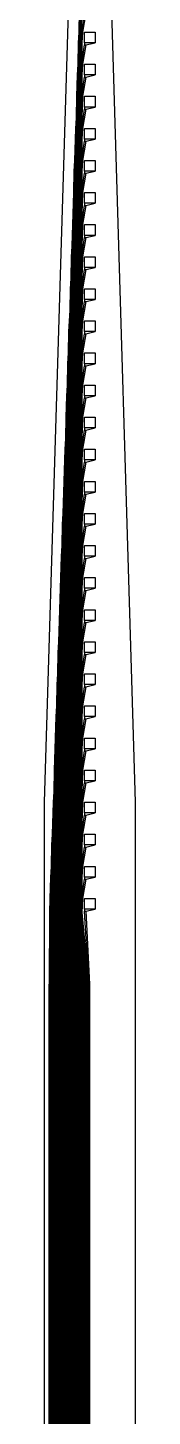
# Model space of a CAD drawing. Header units: inches. Extents: x 106592 to 209533, y 57057 to 74911.
# Drawn here: x 106907 to 106992, y 66214 to 67512 of the extents above; entities that cross this region are included whole.
import ezdxf

# ---------------------------------------------------------------- set-up
doc = ezdxf.new("R2010")
doc.units = ezdxf.units.IN
doc.header["$MEASUREMENT"] = 0
for name, color, linetype in [('metal', 221, 'Continuous'), ('nitride window', 40, 'Continuous'), ('profile', 140, 'Continuous')]:
    doc.layers.add(name, color=color, linetype=linetype)

msp = doc.modelspace()

# ---------------------------------------------------------------- linework, layer by layer
at = {"layer": 'metal'}
for points in [[(106939.1, 67528.1), (106938.6, 67508.1), (106938.1, 67498.1), (106937.6, 67478.1), (106937.1, 67468.1), (106936.6, 67448.1), (106936.1, 67428.1), (106935.6, 67418.1), (106935.1, 67408.1), (106934.6, 67388.1), (106934.1, 67378.1), (106933.6, 67358.1), (106933.1, 67338.1), (106932.6, 67328.1), (106932.1, 67308.1), (106931.6, 67298.1), (106931.1, 67278.1), (106930.6, 67268.1), (106930.1, 67248.1), (106929.6, 67238.1), (106929.1, 67228.1), (106928.6, 67208.1), (106928.1, 67198.1), (106927.6, 67178.1), (106927.1, 67168.1), (106926.6, 67148.1), (106926.1, 67128.1), (106925.6, 67118.1), (106925.1, 67108.1), (106924.6, 67088.1), (106924.1, 67068.1), (106923.6, 67058.1), (106923.1, 67048.1), (106922.6, 67028.1), (106922.1, 67018.1), (106921.6, 66998.1), (106921.1, 66988.1), (106920.6, 66968.1), (106920.1, 66958.1), (106919.6, 66938.1), (106919.1, 66928.1), (106918.6, 66908.1), (106918.1, 66898.1), (106917.6, 66878.1), (106917.1, 66868.1), (106916.6, 66848.1), (106916.1, 66838.1), (106915.6, 66818.1), (106915.1, 66798.1), (106914.6, 66788.1), (106914.1, 66768.1), (106913.6, 66758.1), (106913.1, 66748.1), (106912.6, 66728.1), (106912.1, 66718.1), (106911.6, 66698.1), (106911.1, 66685.1), (106911, 66618.1), (106911.6, 66618.1), (106911.6, 66685.1), (106912.1, 66698.1), (106912.6, 66718.1), (106913.1, 66728.1), (106913.6, 66748.1), (106914.1, 66758.1), (106914.6, 66768.1), (106915.1, 66788.1), (106915.6, 66798.1), (106916.1, 66818.1), (106916.6, 66838.1), (106917.1, 66848.1), (106917.6, 66868.1), (106918.1, 66878.1), (106918.6, 66898.1), (106919.1, 66908.1), (106919.6, 66928.1), (106920.1, 66938.1), (106920.6, 66958.1), (106921.1, 66968.1), (106921.6, 66988.1), (106922.1, 66998.1), (106922.6, 67018.1), (106923.1, 67028.1), (106923.6, 67048.1), (106924.1, 67058.1), (106924.6, 67068.1), (106925.1, 67088.1), (106925.6, 67108.1), (106926.1, 67118.1), (106926.6, 67128.1), (106927.1, 67148.1), (106927.6, 67168.1), (106928.1, 67178.1), (106928.6, 67198.1), (106929.1, 67208.1), (106929.6, 67228.1), (106930.1, 67238.1), (106930.6, 67248.1), (106931.1, 67268.1), (106931.6, 67278.1), (106932.1, 67298.1), (106932.6, 67308.1), (106933.1, 67328.1), (106933.6, 67338.1), (106934.1, 67358.1), (106934.6, 67378.1), (106935.1, 67388.1), (106935.6, 67408.1), (106936.1, 67418.1), (106936.6, 67428.1), (106937.1, 67448.1), (106937.6, 67468.1), (106938.1, 67478.1), (106938.6, 67498), (106939.1, 67508.1), (106939.6, 67528.1)], [(106940.1, 67528.1), (106939.6, 67508.1), (106939.1, 67498.1), (106938.6, 67478.1), (106938.1, 67468.1), (106937.6, 67448.1), (106937.1, 67428.1), (106936.6, 67418.1), (106936.1, 67408.1), (106935.6, 67388.1), (106935.1, 67378.1), (106934.6, 67358.1), (106934.1, 67338.1), (106933.6, 67328.1), (106933.1, 67308.1), (106932.6, 67298.1), (106932.1, 67278.1), (106931.6, 67268.1), (106931.1, 67248.1), (106930.6, 67238.1), (106930.1, 67228.1), (106929.6, 67208.1), (106929.1, 67198.1), (106928.6, 67178.1), (106928.1, 67168.1), (106927.6, 67148.1), (106927.1, 67128.1), (106926.6, 67118.1), (106926.1, 67108.1), (106925.6, 67088.1), (106925.1, 67068.1), (106924.6, 67058.1), (106924.1, 67048.1), (106923.6, 67028.1), (106923.1, 67018.1), (106922.6, 66998.1), (106922.1, 66988.1), (106921.6, 66968.1), (106921.1, 66958.1), (106920.6, 66938.1), (106920.1, 66928.1), (106919.6, 66908.1), (106919.1, 66898.1), (106918.6, 66878.1), (106918.1, 66868.1), (106917.6, 66848.1), (106917.1, 66838.1), (106916.6, 66818.1), (106916.1, 66798.1), (106915.6, 66788.1), (106915.1, 66768.1), (106914.6, 66758.1), (106914.1, 66748.1), (106913.6, 66728.1), (106913.1, 66718.1), (106912.6, 66698.1), (106912.1, 66685.1), (106912.2, 66618.1), (106912.8, 66618.1), (106912.6, 66685.1), (106913.1, 66698.1), (106913.6, 66718.1), (106914.1, 66728.1), (106914.6, 66748.1), (106915.1, 66758.1), (106915.6, 66768.1), (106916.1, 66788.1), (106916.6, 66798.1), (106917.1, 66818.1), (106917.6, 66838.1), (106918.1, 66848.1), (106918.6, 66868.1), (106919.1, 66878.1), (106919.6, 66898.1), (106920.1, 66908.1), (106920.6, 66928.1), (106921.1, 66938.1), (106921.6, 66958.1), (106922.1, 66968.1), (106922.6, 66988.1), (106923.1, 66998.1), (106923.6, 67018.1), (106924.1, 67028.1), (106924.6, 67048.1), (106925.1, 67058.1), (106925.6, 67068.1), (106926.1, 67088.1), (106926.6, 67108.1), (106927.1, 67118.1), (106927.6, 67128.1), (106928.1, 67148.1), (106928.6, 67168.1), (106929.1, 67178.1), (106929.6, 67198.1), (106930.1, 67208.1), (106930.6, 67228.1), (106931.1, 67238.1), (106931.6, 67248.1), (106932.1, 67268.1), (106932.6, 67278.1), (106933.1, 67298.1), (106933.6, 67308.1), (106934.1, 67328.1), (106934.6, 67338.1), (106935.1, 67358.1), (106935.6, 67378.1), (106936.1, 67388.1), (106936.6, 67408.1), (106937.1, 67418.1), (106937.6, 67428.1), (106938.1, 67448.1), (106938.6, 67468.1), (106939.1, 67478.1), (106939.6, 67498), (106940.1, 67508.1), (106940.6, 67528.1)], [(106941.1, 67528.1), (106940.6, 67508.1), (106940.1, 67498.1), (106939.6, 67478.1), (106939.1, 67468.1), (106938.6, 67448.1), (106938.1, 67428.1), (106937.6, 67418.1), (106937.1, 67408.1), (106936.6, 67388.1), (106936.1, 67378.1), (106935.6, 67358.1), (106935.1, 67338.1), (106934.6, 67328.1), (106934.1, 67308.1), (106933.6, 67298.1), (106933.1, 67278.1), (106932.6, 67268.1), (106932.1, 67248.1), (106931.6, 67238.1), (106931.1, 67228.1), (106930.6, 67208.1), (106930.1, 67198.1), (106929.6, 67178.1), (106929.1, 67168.1), (106928.6, 67148.1), (106928.1, 67128.1), (106927.6, 67118.1), (106927.1, 67108.1), (106926.6, 67088.1), (106926.1, 67068.1), (106925.6, 67058.1), (106925.1, 67048.1), (106924.6, 67028.1), (106924.1, 67018.1), (106923.6, 66998.1), (106923.1, 66988.1), (106922.6, 66968.1), (106922.1, 66958.1), (106921.6, 66938.1), (106921.1, 66928.1), (106920.6, 66908.1), (106920.1, 66898.1), (106919.6, 66878.1), (106919.1, 66868.1), (106918.6, 66848.1), (106918.1, 66838.1), (106917.6, 66818.1), (106917.1, 66798.1), (106916.6, 66788.1), (106916.1, 66768.1), (106915.6, 66758.1), (106915.1, 66748.1), (106914.6, 66728.1), (106914.1, 66718.1), (106913.6, 66698.1), (106913.1, 66685.1), (106913.4, 66618.1), (106914, 66618.1), (106913.6, 66685.1), (106914.1, 66698.1), (106914.6, 66718.1), (106915.1, 66728.1), (106915.6, 66748.1), (106916.1, 66758.1), (106916.6, 66768.1), (106917.1, 66788.1), (106917.6, 66798.1), (106918.1, 66818.1), (106918.6, 66838.1), (106919.1, 66848.1), (106919.6, 66868.1), (106920.1, 66878.1), (106920.6, 66898.1), (106921.1, 66908.1), (106921.6, 66928.1), (106922.1, 66938.1), (106922.6, 66958.1), (106923.1, 66968.1), (106923.6, 66988.1), (106924.1, 66998.1), (106924.6, 67018.1), (106925.1, 67028.1), (106925.6, 67048.1), (106926.1, 67058.1), (106926.6, 67068.1), (106927.1, 67088.1), (106927.6, 67108.1), (106928.1, 67118.1), (106928.6, 67128.1), (106929.1, 67148.1), (106929.6, 67168.1), (106930.1, 67178.1), (106930.6, 67198.1), (106931.1, 67208.1), (106931.6, 67228.1), (106932.1, 67238.1), (106932.6, 67248.1), (106933.1, 67268.1), (106933.6, 67278.1), (106934.1, 67298.1), (106934.6, 67308.1), (106935.1, 67328.1), (106935.6, 67338.1), (106936.1, 67358.1), (106936.6, 67378.1), (106937.1, 67388.1), (106937.6, 67408.1), (106938.1, 67418.1), (106938.6, 67428.1), (106939.1, 67448.1), (106939.6, 67468.1), (106940.1, 67478.1), (106940.6, 67498), (106940.6, 67498), (106941.1, 67508.1), (106941.6, 67528.1)], [(106945.1, 67526.1), (106942.1, 67508.1), (106941.6, 67498.1), (106941.6, 67498), (106941.1, 67478.1), (106940.6, 67468.1), (106940.1, 67448.1), (106939.6, 67428.1), (106939.1, 67418.1), (106938.6, 67408.1), (106938.1, 67388.1), (106937.6, 67378.1), (106937.1, 67358.1), (106936.6, 67338.1), (106936.1, 67328.1), (106935.6, 67308.1), (106935.1, 67298.1), (106934.6, 67278.1), (106934.1, 67268.1), (106933.6, 67248.1), (106933.1, 67238.1), (106932.6, 67228.1), (106932.1, 67208.1), (106931.6, 67198.1), (106931.1, 67178.1), (106930.6, 67168.1), (106930.1, 67148.1), (106929.6, 67128.1), (106929.1, 67118.1), (106928.6, 67108.1), (106928.1, 67088.1), (106927.6, 67068.1), (106927.1, 67058.1), (106926.6, 67048.1), (106926.1, 67028.1), (106925.6, 67018.1), (106925.1, 66998.1), (106924.6, 66988.1), (106924.1, 66968.1), (106923.6, 66958.1), (106923.1, 66938.1), (106922.6, 66928.1), (106922.1, 66908.1), (106921.6, 66898.1), (106921.1, 66878.1), (106920.6, 66868.1), (106920.1, 66848.1), (106919.6, 66838.1), (106919.1, 66818.1), (106918.6, 66798.1), (106918.1, 66788.1), (106917.6, 66768.1), (106917.1, 66758.1), (106916.6, 66748.1), (106916.1, 66728.1), (106915.6, 66718.1), (106915.1, 66698.1), (106914.6, 66685.1), (106915.2, 66618.1), (106914.6, 66618.1), (106914.1, 66685.1), (106914.6, 66698.1), (106915.1, 66718.1), (106915.6, 66728.1), (106916.1, 66748.1), (106916.6, 66758.1), (106917.1, 66768.1), (106917.6, 66788.1), (106918.1, 66798.1), (106918.6, 66818.1), (106919.1, 66838.1), (106919.6, 66848.1), (106920.1, 66868.1), (106920.6, 66878.1), (106921.1, 66898.1), (106921.6, 66908.1), (106922.1, 66928.1), (106922.6, 66938.1), (106923.1, 66958.1), (106923.6, 66968.1), (106924.1, 66988.1), (106924.6, 66998.1), (106925.1, 67018.1), (106925.6, 67028.1), (106926.1, 67048.1), (106926.6, 67058.1), (106927.1, 67068.1), (106927.6, 67088.1), (106928.1, 67108.1), (106928.6, 67118.1), (106929.1, 67128.1), (106929.6, 67148.1), (106930.1, 67168.1), (106930.6, 67178.1), (106931.1, 67198.1), (106931.6, 67208.1), (106932.1, 67228.1), (106932.6, 67238.1), (106933.1, 67248.1), (106933.6, 67268.1), (106934.1, 67278.1), (106934.6, 67298.1), (106935.1, 67308.1), (106935.6, 67328.1), (106936.1, 67338.1), (106936.6, 67358.1), (106937.1, 67378.1), (106937.6, 67388.1), (106938.1, 67408.1), (106938.6, 67418.1), (106939.1, 67428.1), (106939.6, 67448.1), (106940.1, 67468.1), (106940.6, 67478.1), (106941.1, 67498.1), (106941.6, 67508.1), (106944.1, 67526.1)]]:
    msp.add_lwpolyline(points, dxfattribs=at)
for points in [[(106944.1, 67508.1), (106954.1, 67508.1), (106954.1, 67498.1), (106944.1, 67498.1)], [(106941.1, 67468.1), (106941.6, 67478.1), (106944.1, 67496.1), (106945.1, 67496.1), (106942.1, 67478.1), (106941.6, 67468.1), (106941.1, 67448.1), (106940.6, 67428.1), (106940.1, 67418.1), (106939.6, 67408.1), (106939.1, 67388.1), (106938.6, 67378.1), (106938.1, 67358.1), (106937.6, 67338.1), (106937.1, 67328.1), (106936.6, 67308.1), (106936.1, 67298.1), (106935.6, 67278.1), (106935.1, 67268.1), (106934.6, 67248.1), (106934.1, 67238.1), (106933.6, 67228.1), (106933.1, 67208.1), (106932.6, 67198.1), (106932.1, 67178.1), (106931.6, 67168.1), (106931.1, 67148.1), (106930.6, 67128.1), (106930.1, 67118.1), (106929.6, 67108.1), (106929.1, 67088.1), (106928.6, 67068.1), (106928.1, 67058.1), (106927.6, 67048.1), (106927.1, 67028.1), (106926.6, 67018.1), (106926.1, 66998.1), (106925.6, 66988.1), (106925.1, 66968.1), (106924.6, 66958.1), (106924.1, 66938.1), (106923.6, 66928.1), (106923.1, 66908.1), (106922.6, 66898.1), (106922.1, 66878.1), (106921.6, 66868.1), (106921.1, 66848.1), (106920.6, 66838.1), (106920.1, 66818.1), (106919.6, 66798.1), (106919.1, 66788.1), (106918.6, 66768.1), (106918.1, 66758.1), (106917.6, 66748.1), (106917.1, 66728.1), (106916.6, 66718.1), (106916.1, 66698.1), (106915.6, 66685.1), (106916.4, 66618.1), (106915.8, 66618.1), (106915.1, 66685.1), (106915.6, 66698.1), (106916.1, 66718.1), (106916.6, 66728.1), (106917.1, 66748.1), (106917.6, 66758.1), (106918.1, 66768.1), (106918.6, 66788.1), (106919.1, 66798.1), (106919.6, 66818.1), (106920.1, 66838.1), (106920.6, 66848.1), (106921.1, 66868.1), (106921.6, 66878.1), (106922.1, 66898.1), (106922.6, 66908.1), (106923.1, 66928.1), (106923.6, 66938.1), (106924.1, 66958.1), (106924.6, 66968.1), (106925.1, 66988.1), (106925.6, 66998.1), (106926.1, 67018.1), (106926.6, 67028.1), (106927.1, 67048.1), (106927.6, 67058.1), (106928.1, 67068.1), (106928.6, 67088.1), (106929.1, 67108.1), (106929.6, 67118.1), (106930.1, 67128.1), (106930.6, 67148.1), (106931.1, 67168.1), (106931.6, 67178.1), (106932.1, 67198.1), (106932.6, 67208.1), (106933.1, 67228.1), (106933.6, 67238.1), (106934.1, 67248.1), (106934.6, 67268.1), (106935.1, 67278.1), (106935.6, 67298.1), (106936.1, 67308.1), (106936.6, 67328.1), (106937.1, 67338.1), (106937.6, 67358.1), (106938.1, 67378.1), (106938.6, 67388.1), (106939.1, 67408.1), (106939.6, 67418.1), (106940.1, 67428.1), (106940.6, 67448.1), (106941.1, 67468.1)], [(106944.1, 67496.1), (106945.1, 67496.1), (106954.1, 67498.1), (106944.1, 67498.1)], [(106941.1, 67428.1), (106941.6, 67448.1), (106944.1, 67466.1), (106945.1, 67466.1), (106942.1, 67448.1), (106941.6, 67428.1), (106941.1, 67418.1), (106940.6, 67408.1), (106940.1, 67388.1), (106939.6, 67378.1), (106939.1, 67358.1), (106938.6, 67338.1), (106938.1, 67328.1), (106937.6, 67308.1), (106937.1, 67298.1), (106936.6, 67278.1), (106936.1, 67268.1), (106935.6, 67248.1), (106935.1, 67238.1), (106934.6, 67228.1), (106934.1, 67208.1), (106933.6, 67198.1), (106933.1, 67178.1), (106932.6, 67168.1), (106932.1, 67148.1), (106931.6, 67128.1), (106931.1, 67118.1), (106930.6, 67108.1), (106930.1, 67088.1), (106929.6, 67068.1), (106929.1, 67058.1), (106928.6, 67048.1), (106928.1, 67028.1), (106927.6, 67018.1), (106927.1, 66998.1), (106926.6, 66988.1), (106926.1, 66968.1), (106925.6, 66958.1), (106925.1, 66938.1), (106924.6, 66928.1), (106924.1, 66908.1), (106923.6, 66898.1), (106923.1, 66878.1), (106922.6, 66868.1), (106922.1, 66848.1), (106921.6, 66838.1), (106921.1, 66818.1), (106920.6, 66798.1), (106920.1, 66788.1), (106919.6, 66768.1), (106919.1, 66758.1), (106918.6, 66748.1), (106918.1, 66728.1), (106917.6, 66718.1), (106917.1, 66698.1), (106916.6, 66685.1), (106917.6, 66618.1), (106917, 66618.1), (106916.1, 66685.1), (106916.6, 66698.1), (106917.1, 66718.1), (106917.6, 66728.1), (106918.1, 66748.1), (106918.6, 66758.1), (106919.1, 66768.1), (106919.6, 66788.1), (106920.1, 66798.1), (106920.6, 66818.1), (106921.1, 66838.1), (106921.6, 66848.1), (106922.1, 66868.1), (106922.6, 66878.1), (106923.1, 66898.1), (106923.6, 66908.1), (106924.1, 66928.1), (106924.6, 66938.1), (106925.1, 66958.1), (106925.6, 66968.1), (106926.1, 66988.1), (106926.6, 66998.1), (106927.1, 67018.1), (106927.6, 67028.1), (106928.1, 67048.1), (106928.6, 67058.1), (106929.1, 67068.1), (106929.6, 67088.1), (106930.1, 67108.1), (106930.6, 67118.1), (106931.1, 67128.1), (106931.6, 67148.1), (106932.1, 67168.1), (106932.6, 67178.1), (106933.1, 67198.1), (106933.6, 67208.1), (106934.1, 67228.1), (106934.6, 67238.1), (106935.1, 67248.1), (106935.6, 67268.1), (106936.1, 67278.1), (106936.6, 67298.1), (106937.1, 67308.1), (106937.6, 67328.1), (106938.1, 67338.1), (106938.6, 67358.1), (106939.1, 67378.1), (106939.6, 67388.1), (106940.1, 67408.1), (106940.6, 67418.1), (106941.1, 67428.1)], [(106944.1, 67478.1), (106954.1, 67478.1), (106954.1, 67468.1), (106944.1, 67468.1)], [(106944.1, 67466.1), (106945.1, 67466.1), (106954.1, 67468.1), (106944.1, 67468.1)], [(106944.1, 67448.1), (106954.1, 67448.1), (106954.1, 67438.1), (106944.1, 67438.1)], [(106941.1, 67408.1), (106941.6, 67418.1), (106944.1, 67436.1), (106945.1, 67436.1), (106942.1, 67418.1), (106941.6, 67408.1), (106941.1, 67388.1), (106940.6, 67378.1), (106940.1, 67358.1), (106939.6, 67338.1), (106939.1, 67328.1), (106938.6, 67308.1), (106938.1, 67298.1), (106937.6, 67278.1), (106937.1, 67268.1), (106936.6, 67248.1), (106936.1, 67238.1), (106935.6, 67228.1), (106935.1, 67208.1), (106934.6, 67198.1), (106934.1, 67178.1), (106933.6, 67168.1), (106933.1, 67148.1), (106932.6, 67128.1), (106932.1, 67118.1), (106931.6, 67108.1), (106931.1, 67088.1), (106930.6, 67068.1), (106930.1, 67058.1), (106929.6, 67048.1), (106929.1, 67028.1), (106928.6, 67018.1), (106928.1, 66998.1), (106927.6, 66988.1), (106927.1, 66968.1), (106926.6, 66958.1), (106926.1, 66938.1), (106925.6, 66928.1), (106925.1, 66908.1), (106924.6, 66898.1), (106924.1, 66878.1), (106923.6, 66868.1), (106923.1, 66848.1), (106922.6, 66838.1), (106922.1, 66818.1), (106921.6, 66798.1), (106921.1, 66788.1), (106920.6, 66768.1), (106920.1, 66758.1), (106919.6, 66748.1), (106919.1, 66728.1), (106918.6, 66718.1), (106918.1, 66698.1), (106917.6, 66685.1), (106918.8, 66618.1), (106918.2, 66618.1), (106917.1, 66685.1), (106917.6, 66698.1), (106918.1, 66718.1), (106918.6, 66728.1), (106919.1, 66748.1), (106919.6, 66758.1), (106920.1, 66768.1), (106920.6, 66788.1), (106921.1, 66798.1), (106921.6, 66818.1), (106922.1, 66838.1), (106922.6, 66848.1), (106923.1, 66868.1), (106923.6, 66878.1), (106924.1, 66898.1), (106924.6, 66908.1), (106925.1, 66928.1), (106925.6, 66938.1), (106926.1, 66958.1), (106926.6, 66968.1), (106927.1, 66988.1), (106927.6, 66998.1), (106928.1, 67018.1), (106928.6, 67028.1), (106929.1, 67048.1), (106929.6, 67058.1), (106930.1, 67068.1), (106930.6, 67088.1), (106931.1, 67108.1), (106931.6, 67118.1), (106932.1, 67128.1), (106932.6, 67148.1), (106933.1, 67168.1), (106933.6, 67178.1), (106934.1, 67198.1), (106934.6, 67208.1), (106935.1, 67228.1), (106935.6, 67238.1), (106936.1, 67248.1), (106936.6, 67268.1), (106937.1, 67278.1), (106937.6, 67298.1), (106938.1, 67308.1), (106938.6, 67328.1), (106939.1, 67338.1), (106939.6, 67358.1), (106940.1, 67378.1), (106940.6, 67388.1), (106941.1, 67408.1)], [(106944.1, 67436.1), (106945.1, 67436.1), (106954.1, 67438.1), (106944.1, 67438.1)], [(106944.1, 67418.1), (106954.1, 67418.1), (106954.1, 67408.1), (106944.1, 67408.1)], [(106941.1, 67378.1), (106941.6, 67388.1), (106944.1, 67406.1), (106945.1, 67406.1), (106942.1, 67388.1), (106941.6, 67378.1), (106941.1, 67358.1), (106940.6, 67338.1), (106940.1, 67328.1), (106939.6, 67308.1), (106939.1, 67298.1), (106938.6, 67278.1), (106938.1, 67268.1), (106937.6, 67248.1), (106937.1, 67238.1), (106936.6, 67228.1), (106936.1, 67208.1), (106935.6, 67198.1), (106935.1, 67178.1), (106934.6, 67168.1), (106934.1, 67148.1), (106933.6, 67128.1), (106933.1, 67118.1), (106932.6, 67108.1), (106932.1, 67088.1), (106931.6, 67068.1), (106931.1, 67058.1), (106930.6, 67048.1), (106930.1, 67028.1), (106929.6, 67018.1), (106929.1, 66998.1), (106928.6, 66988.1), (106928.1, 66968.1), (106927.6, 66958.1), (106927.1, 66938.1), (106926.6, 66928.1), (106926.1, 66908.1), (106925.6, 66898.1), (106925.1, 66878.1), (106924.6, 66868.1), (106924.1, 66848.1), (106923.6, 66838.1), (106923.1, 66818.1), (106922.6, 66798.1), (106922.1, 66788.1), (106921.6, 66768.1), (106921.1, 66758.1), (106920.6, 66748.1), (106920.1, 66728.1), (106919.6, 66718.1), (106919.1, 66698.1), (106918.6, 66685.1), (106920, 66618.1), (106919.4, 66618.1), (106918.1, 66685.1), (106918.6, 66698.1), (106919.1, 66718.1), (106919.6, 66728.1), (106920.1, 66748.1), (106920.6, 66758.1), (106921.1, 66768.1), (106921.6, 66788.1), (106922.1, 66798.1), (106922.6, 66818.1), (106923.1, 66838.1), (106923.6, 66848.1), (106924.1, 66868.1), (106924.6, 66878.1), (106925.1, 66898.1), (106925.6, 66908.1), (106926.1, 66928.1), (106926.6, 66938.1), (106927.1, 66958.1), (106927.6, 66968.1), (106928.1, 66988.1), (106928.6, 66998.1), (106929.1, 67018.1), (106929.6, 67028.1), (106930.1, 67048.1), (106930.6, 67058.1), (106931.1, 67068.1), (106931.6, 67088.1), (106932.1, 67108.1), (106932.6, 67118.1), (106933.1, 67128.1), (106933.6, 67148.1), (106934.1, 67168.1), (106934.6, 67178.1), (106935.1, 67198.1), (106935.6, 67208.1), (106936.1, 67228.1), (106936.6, 67238.1), (106937.1, 67248.1), (106937.6, 67268.1), (106938.1, 67278.1), (106938.6, 67298.1), (106939.1, 67308.1), (106939.6, 67328.1), (106940.1, 67338.1), (106940.6, 67358.1), (106941.1, 67378.1)], [(106944.1, 67406.1), (106945.1, 67406.1), (106954.1, 67408.1), (106944.1, 67408.1)], [(106944.1, 67388.1), (106954.1, 67388.1), (106954.1, 67378.1), (106944.1, 67378.1)], [(106941.1, 67338.1), (106941.6, 67358.1), (106944.1, 67376.1), (106945.1, 67376.1), (106942.1, 67358.1), (106941.6, 67338.1), (106941.1, 67328.1), (106940.6, 67308.1), (106940.1, 67298.1), (106939.6, 67278.1), (106939.1, 67268.1), (106938.6, 67248.1), (106938.1, 67238.1), (106937.6, 67228.1), (106937.1, 67208.1), (106936.6, 67198.1), (106936.1, 67178.1), (106935.6, 67168.1), (106935.1, 67148.1), (106934.6, 67128.1), (106934.1, 67118.1), (106933.6, 67108.1), (106933.1, 67088.1), (106932.6, 67068.1), (106932.1, 67058.1), (106931.6, 67048.1), (106931.1, 67028.1), (106930.6, 67018.1), (106930.1, 66998.1), (106929.6, 66988.1), (106929.1, 66968.1), (106928.6, 66958.1), (106928.1, 66938.1), (106927.6, 66928.1), (106927.1, 66908.1), (106926.6, 66898.1), (106926.1, 66878.1), (106925.6, 66868.1), (106925.1, 66848.1), (106924.6, 66838.1), (106924.1, 66818.1), (106923.6, 66798.1), (106923.1, 66788.1), (106922.6, 66768.1), (106922.1, 66758.1), (106921.6, 66748.1), (106921.1, 66728.1), (106920.6, 66718.1), (106920.1, 66698.1), (106919.6, 66685.1), (106921.2, 66618.1), (106920.6, 66618.1), (106919.1, 66685.1), (106919.6, 66698.1), (106920.1, 66718.1), (106920.6, 66728.1), (106921.1, 66748.1), (106921.6, 66758.1), (106922.1, 66768.1), (106922.6, 66788.1), (106923.1, 66798.1), (106923.6, 66818.1), (106924.1, 66838.1), (106924.6, 66848.1), (106925.1, 66868.1), (106925.6, 66878.1), (106926.1, 66898.1), (106926.6, 66908.1), (106927.1, 66928.1), (106927.6, 66938.1), (106928.1, 66958.1), (106928.6, 66968.1), (106929.1, 66988.1), (106929.6, 66998.1), (106930.1, 67018.1), (106930.6, 67028.1), (106931.1, 67048.1), (106931.6, 67058.1), (106932.1, 67068.1), (106932.6, 67088.1), (106933.1, 67108.1), (106933.6, 67118.1), (106934.1, 67128.1), (106934.6, 67148.1), (106935.1, 67168.1), (106935.6, 67178.1), (106936.1, 67198.1), (106936.6, 67208.1), (106937.1, 67228.1), (106937.6, 67238.1), (106938.1, 67248.1), (106938.6, 67268.1), (106939.1, 67278.1), (106939.6, 67298.1), (106940.1, 67308.1), (106940.6, 67328.1), (106941.1, 67338.1)], [(106944.1, 67376.1), (106945.1, 67376.1), (106954.1, 67378.1), (106944.1, 67378.1)], [(106944.1, 67358.1), (106954.1, 67358.1), (106954.1, 67348.1), (106944.1, 67348.1)], [(106941.1, 67308.1), (106941.6, 67328.1), (106944.1, 67346.1), (106945.1, 67346.1), (106942.1, 67328.1), (106941.6, 67308.1), (106941.1, 67298.1), (106940.6, 67278.1), (106940.1, 67268.1), (106939.6, 67248.1), (106939.1, 67238.1), (106938.6, 67228.1), (106938.1, 67208.1), (106937.6, 67198.1), (106937.1, 67178.1), (106936.6, 67168.1), (106936.1, 67148.1), (106935.6, 67128.1), (106935.1, 67118.1), (106934.6, 67108.1), (106934.1, 67088.1), (106933.6, 67068.1), (106933.1, 67058.1), (106932.6, 67048.1), (106932.1, 67028.1), (106931.6, 67018.1), (106931.1, 66998.1), (106930.6, 66988.1), (106930.1, 66968.1), (106929.6, 66958.1), (106929.1, 66938.1), (106928.6, 66928.1), (106928.1, 66908.1), (106927.6, 66898.1), (106927.1, 66878.1), (106926.6, 66868.1), (106926.1, 66848.1), (106925.6, 66838.1), (106925.1, 66818.1), (106924.6, 66798.1), (106924.1, 66788.1), (106923.6, 66768.1), (106923.1, 66758.1), (106922.6, 66748.1), (106922.1, 66728.1), (106921.6, 66718.1), (106921.1, 66698.1), (106920.6, 66685.1), (106922.4, 66618.1), (106921.8, 66618.1), (106920.1, 66685.1), (106920.6, 66698.1), (106921.1, 66718.1), (106921.6, 66728.1), (106922.1, 66748.1), (106922.6, 66758.1), (106923.1, 66768.1), (106923.6, 66788.1), (106924.1, 66798.1), (106924.6, 66818.1), (106925.1, 66838.1), (106925.6, 66848.1), (106926.1, 66868.1), (106926.6, 66878.1), (106927.1, 66898.1), (106927.6, 66908.1), (106928.1, 66928.1), (106928.6, 66938.1), (106929.1, 66958.1), (106929.6, 66968.1), (106930.1, 66988.1), (106930.6, 66998.1), (106931.1, 67018.1), (106931.6, 67028.1), (106932.1, 67048.1), (106932.6, 67058.1), (106933.1, 67068.1), (106933.6, 67088.1), (106934.1, 67108.1), (106934.6, 67118.1), (106935.1, 67128.1), (106935.6, 67148.1), (106936.1, 67168.1), (106936.6, 67178.1), (106937.1, 67198.1), (106937.6, 67208.1), (106938.1, 67228.1), (106938.6, 67238.1), (106939.1, 67248.1), (106939.6, 67268.1), (106940.1, 67278.1), (106940.6, 67298.1), (106941.1, 67308.1)], [(106944.1, 67346.1), (106945.1, 67346.1), (106954.1, 67348.1), (106944.1, 67348.1)], [(106944.1, 67328.1), (106954.1, 67328.1), (106954.1, 67318.1), (106944.1, 67318.1)], [(106941.1, 67278.1), (106941.6, 67298.1), (106944.1, 67316.1), (106945.1, 67316.1), (106942.1, 67298.1), (106941.6, 67278.1), (106941.1, 67268.1), (106940.6, 67248.1), (106940.1, 67238.1), (106939.6, 67228.1), (106939.1, 67208.1), (106938.6, 67198.1), (106938.1, 67178.1), (106937.6, 67168.1), (106937.1, 67148.1), (106936.6, 67128.1), (106936.1, 67118.1), (106935.6, 67108.1), (106935.1, 67088.1), (106934.6, 67068.1), (106934.1, 67058.1), (106933.6, 67048.1), (106933.1, 67028.1), (106932.6, 67018.1), (106932.1, 66998.1), (106931.6, 66988.1), (106931.1, 66968.1), (106930.6, 66958.1), (106930.1, 66938.1), (106929.6, 66928.1), (106929.1, 66908.1), (106928.6, 66898.1), (106928.1, 66878.1), (106927.6, 66868.1), (106927.1, 66848.1), (106926.6, 66838.1), (106926.1, 66818.1), (106925.6, 66798.1), (106925.1, 66788.1), (106924.6, 66768.1), (106924.1, 66758.1), (106923.6, 66748.1), (106923.1, 66728.1), (106922.6, 66718.1), (106922.1, 66698.1), (106921.6, 66685.1), (106923.6, 66618.1), (106923, 66618.1), (106921.1, 66685.1), (106921.6, 66698.1), (106922.1, 66718.1), (106922.6, 66728.1), (106923.1, 66748.1), (106923.6, 66758.1), (106924.1, 66768.1), (106924.6, 66788.1), (106925.1, 66798.1), (106925.6, 66818.1), (106926.1, 66838.1), (106926.6, 66848.1), (106927.1, 66868.1), (106927.6, 66878.1), (106928.1, 66898.1), (106928.6, 66908.1), (106929.1, 66928.1), (106929.6, 66938.1), (106930.1, 66958.1), (106930.6, 66968.1), (106931.1, 66988.1), (106931.6, 66998.1), (106932.1, 67018.1), (106932.6, 67028.1), (106933.1, 67048.1), (106933.6, 67058.1), (106934.1, 67068.1), (106934.6, 67088.1), (106935.1, 67108.1), (106935.6, 67118.1), (106936.1, 67128.1), (106936.6, 67148.1), (106937.1, 67168.1), (106937.6, 67178.1), (106938.1, 67198.1), (106938.6, 67208.1), (106939.1, 67228.1), (106939.6, 67238.1), (106940.1, 67248.1), (106940.6, 67268.1), (106941.1, 67278.1)], [(106944.1, 67316.1), (106945.1, 67316.1), (106954.1, 67318.1), (106944.1, 67318.1)], [(106944.1, 67298.1), (106954.1, 67298.1), (106954.1, 67288.1), (106944.1, 67288.1)], [(106941.1, 67248.1), (106941.6, 67268.1), (106944.1, 67286.1), (106945.1, 67286.1), (106942.1, 67268.1), (106941.6, 67248.1), (106941.1, 67238.1), (106940.6, 67228.1), (106940.1, 67208.1), (106939.6, 67198.1), (106939.1, 67178.1), (106938.6, 67168.1), (106938.1, 67148.1), (106937.6, 67128.1), (106937.1, 67118.1), (106936.6, 67108.1), (106936.1, 67088.1), (106935.6, 67068.1), (106935.1, 67058.1), (106934.6, 67048.1), (106934.1, 67028.1), (106933.6, 67018.1), (106933.1, 66998.1), (106932.6, 66988.1), (106932.1, 66968.1), (106931.6, 66958.1), (106931.1, 66938.1), (106930.6, 66928.1), (106930.1, 66908.1), (106929.6, 66898.1), (106929.1, 66878.1), (106928.6, 66868.1), (106928.1, 66848.1), (106927.6, 66838.1), (106927.1, 66818.1), (106926.6, 66798.1), (106926.1, 66788.1), (106925.6, 66768.1), (106925.1, 66758.1), (106924.6, 66748.1), (106924.1, 66728.1), (106923.6, 66718.1), (106923.1, 66698.1), (106922.6, 66685.1), (106924.8, 66618.1), (106924.2, 66618.1), (106922.1, 66685.1), (106922.6, 66698.1), (106923.1, 66718.1), (106923.6, 66728.1), (106924.1, 66748.1), (106924.6, 66758.1), (106925.1, 66768.1), (106925.6, 66788.1), (106926.1, 66798.1), (106926.6, 66818.1), (106927.1, 66838.1), (106927.6, 66848.1), (106928.1, 66868.1), (106928.6, 66878.1), (106929.1, 66898.1), (106929.6, 66908.1), (106930.1, 66928.1), (106930.6, 66938.1), (106931.1, 66958.1), (106931.6, 66968.1), (106932.1, 66988.1), (106932.6, 66998.1), (106933.1, 67018.1), (106933.6, 67028.1), (106934.1, 67048.1), (106934.6, 67058.1), (106935.1, 67068.1), (106935.6, 67088.1), (106936.1, 67108.1), (106936.6, 67118.1), (106937.1, 67128.1), (106937.6, 67148.1), (106938.1, 67168.1), (106938.6, 67178.1), (106939.1, 67198.1), (106939.6, 67208.1), (106940.1, 67228.1), (106940.6, 67238.1), (106941.1, 67248.1)], [(106944.1, 67286.1), (106945.1, 67286.1), (106954.1, 67288.1), (106944.1, 67288.1)], [(106944.1, 67268.1), (106954.1, 67268.1), (106954.1, 67258.1), (106944.1, 67258.1)], [(106944.1, 67256.1), (106945.1, 67256.1), (106954.1, 67258.1), (106944.1, 67258.1)], [(106941.1, 67228.1), (106941.6, 67238.1), (106944.1, 67256.1), (106945.1, 67256.1), (106942.1, 67238.1), (106941.6, 67228.1), (106941.1, 67208.1), (106940.6, 67198.1), (106940.1, 67178.1), (106939.6, 67168.1), (106939.1, 67148.1), (106938.6, 67128.1), (106938.1, 67118.1), (106937.6, 67108.1), (106937.1, 67088.1), (106936.6, 67068.1), (106936.1, 67058.1), (106935.6, 67048.1), (106935.1, 67028.1), (106934.6, 67018.1), (106934.1, 66998.1), (106933.6, 66988.1), (106933.1, 66968.1), (106932.6, 66958.1), (106932.1, 66938.1), (106931.6, 66928.1), (106931.1, 66908.1), (106930.6, 66898.1), (106930.1, 66878.1), (106929.6, 66868.1), (106929.1, 66848.1), (106928.6, 66838.1), (106928.1, 66818.1), (106927.6, 66798.1), (106927.1, 66788.1), (106926.6, 66768.1), (106926.1, 66758.1), (106925.6, 66748.1), (106925.1, 66728.1), (106924.6, 66718.1), (106924.1, 66698.1), (106923.6, 66685.1), (106926, 66618.1), (106925.4, 66618.1), (106923.1, 66685.1), (106923.6, 66698.1), (106924.1, 66718.1), (106924.6, 66728.1), (106925.1, 66748.1), (106925.6, 66758.1), (106926.1, 66768.1), (106926.6, 66788.1), (106927.1, 66798.1), (106927.6, 66818.1), (106928.1, 66838.1), (106928.6, 66848.1), (106929.1, 66868.1), (106929.6, 66878.1), (106930.1, 66898.1), (106930.6, 66908.1), (106931.1, 66928.1), (106931.6, 66938.1), (106932.1, 66958.1), (106932.6, 66968.1), (106933.1, 66988.1), (106933.6, 66998.1), (106934.1, 67018.1), (106934.6, 67028.1), (106935.1, 67048.1), (106935.6, 67058.1), (106936.1, 67068.1), (106936.6, 67088.1), (106937.1, 67108.1), (106937.6, 67118.1), (106938.1, 67128.1), (106938.6, 67148.1), (106939.1, 67168.1), (106939.6, 67178.1), (106940.1, 67198.1), (106940.6, 67208.1), (106941.1, 67228.1)], [(106944.1, 67238.1), (106954.1, 67238.1), (106954.1, 67228.1), (106944.1, 67228.1)], [(106941.1, 67198.1), (106941.6, 67208.1), (106944.1, 67226.1), (106945.1, 67226.1), (106942.1, 67208.1), (106941.6, 67198.1), (106941.1, 67178.1), (106940.6, 67168.1), (106940.1, 67148.1), (106939.6, 67128.1), (106939.1, 67118.1), (106938.6, 67108.1), (106938.1, 67088.1), (106937.6, 67068.1), (106937.1, 67058.1), (106936.6, 67048.1), (106936.1, 67028.1), (106935.6, 67018.1), (106935.1, 66998.1), (106934.6, 66988.1), (106934.1, 66968.1), (106933.6, 66958.1), (106933.1, 66938.1), (106932.6, 66928.1), (106932.1, 66908.1), (106931.6, 66898.1), (106931.1, 66878.1), (106930.6, 66868.1), (106930.1, 66848.1), (106929.6, 66838.1), (106929.1, 66818.1), (106928.6, 66798.1), (106928.1, 66788.1), (106927.6, 66768.1), (106927.1, 66758.1), (106926.6, 66748.1), (106926.1, 66728.1), (106925.6, 66718.1), (106925.1, 66698.1), (106924.6, 66685.1), (106927.2, 66618.1), (106926.6, 66618.1), (106924.1, 66685.1), (106924.6, 66698.1), (106925.1, 66718.1), (106925.6, 66728.1), (106926.1, 66748.1), (106926.6, 66758.1), (106927.1, 66768.1), (106927.6, 66788.1), (106928.1, 66798.1), (106928.6, 66818.1), (106929.1, 66838.1), (106929.6, 66848.1), (106930.1, 66868.1), (106930.6, 66878.1), (106931.1, 66898.1), (106931.6, 66908.1), (106932.1, 66928.1), (106932.6, 66938.1), (106933.1, 66958.1), (106933.6, 66968.1), (106934.1, 66988.1), (106934.6, 66998.1), (106935.1, 67018.1), (106935.6, 67028.1), (106936.1, 67048.1), (106936.6, 67058.1), (106937.1, 67068.1), (106937.6, 67088.1), (106938.1, 67108.1), (106938.6, 67118.1), (106939.1, 67128.1), (106939.6, 67148.1), (106940.1, 67168.1), (106940.6, 67178.1), (106941.1, 67198.1)], [(106944.1, 67226.1), (106945.1, 67226.1), (106954.1, 67228.1), (106944.1, 67228.1)], [(106944.1, 67208.1), (106954.1, 67208.1), (106954.1, 67198.1), (106944.1, 67198.1)], [(106941.1, 67168.1), (106941.6, 67178.1), (106944.1, 67196.1), (106945.1, 67196.1), (106942.1, 67178.1), (106941.6, 67168.1), (106941.1, 67148.1), (106940.6, 67128.1), (106940.1, 67118.1), (106939.6, 67108.1), (106939.1, 67088.1), (106938.6, 67068.1), (106938.1, 67058.1), (106937.6, 67048.1), (106937.1, 67028.1), (106936.6, 67018.1), (106936.1, 66998.1), (106935.6, 66988.1), (106935.1, 66968.1), (106934.6, 66958.1), (106934.1, 66938.1), (106933.6, 66928.1), (106933.1, 66908.1), (106932.6, 66898.1), (106932.1, 66878.1), (106931.6, 66868.1), (106931.1, 66848.1), (106930.6, 66838.1), (106930.1, 66818.1), (106929.6, 66798.1), (106929.1, 66788.1), (106928.6, 66768.1), (106928.1, 66758.1), (106927.6, 66748.1), (106927.1, 66728.1), (106926.6, 66718.1), (106926.1, 66698.1), (106925.6, 66685.1), (106928.4, 66618.1), (106927.8, 66618.1), (106925.1, 66685.1), (106925.6, 66698.1), (106926.1, 66718.1), (106926.6, 66728.1), (106927.1, 66748.1), (106927.6, 66758.1), (106928.1, 66768.1), (106928.6, 66788.1), (106929.1, 66798.1), (106929.6, 66818.1), (106930.1, 66838.1), (106930.6, 66848.1), (106931.1, 66868.1), (106931.6, 66878.1), (106932.1, 66898.1), (106932.6, 66908.1), (106933.1, 66928.1), (106933.6, 66938.1), (106934.1, 66958.1), (106934.6, 66968.1), (106935.1, 66988.1), (106935.6, 66998.1), (106936.1, 67018.1), (106936.6, 67028.1), (106937.1, 67048.1), (106937.6, 67058.1), (106938.1, 67068.1), (106938.6, 67088.1), (106939.1, 67108.1), (106939.6, 67118.1), (106940.1, 67128.1), (106940.6, 67148.1), (106941.1, 67168.1)], [(106944.1, 67196.1), (106945.1, 67196.1), (106954.1, 67198.1), (106944.1, 67198.1)], [(106944.1, 67178.1), (106954.1, 67178.1), (106954.1, 67168.1), (106944.1, 67168.1)], [(106944.1, 67166.1), (106945.1, 67166.1), (106954.1, 67168.1), (106944.1, 67168.1)], [(106941.1, 67128.1), (106941.6, 67148.1), (106944.1, 67166.1), (106945.1, 67166.1), (106942.1, 67148.1), (106941.6, 67128.1), (106941.1, 67118.1), (106940.6, 67108.1), (106940.1, 67088.1), (106939.6, 67068.1), (106939.1, 67058.1), (106938.6, 67048.1), (106938.1, 67028.1), (106937.6, 67018.1), (106937.1, 66998.1), (106936.6, 66988.1), (106936.1, 66968.1), (106935.6, 66958.1), (106935.1, 66938.1), (106934.6, 66928.1), (106934.1, 66908.1), (106933.6, 66898.1), (106933.1, 66878.1), (106932.6, 66868.1), (106932.1, 66848.1), (106931.6, 66838.1), (106931.1, 66818.1), (106930.6, 66798.1), (106930.1, 66788.1), (106929.6, 66768.1), (106929.1, 66758.1), (106928.6, 66748.1), (106928.1, 66728.1), (106927.6, 66718.1), (106927.1, 66698.1), (106926.6, 66685.1), (106929.6, 66618.1), (106929, 66618.1), (106926.1, 66685.1), (106926.6, 66698.1), (106927.1, 66718.1), (106927.6, 66728.1), (106928.1, 66748.1), (106928.6, 66758.1), (106929.1, 66768.1), (106929.6, 66788.1), (106930.1, 66798.1), (106930.6, 66818.1), (106931.1, 66838.1), (106931.6, 66848.1), (106932.1, 66868.1), (106932.6, 66878.1), (106933.1, 66898.1), (106933.6, 66908.1), (106934.1, 66928.1), (106934.6, 66938.1), (106935.1, 66958.1), (106935.6, 66968.1), (106936.1, 66988.1), (106936.6, 66998.1), (106937.1, 67018.1), (106937.6, 67028.1), (106938.1, 67048.1), (106938.6, 67058.1), (106939.1, 67068.1), (106939.6, 67088.1), (106940.1, 67108.1), (106940.6, 67118.1), (106941.1, 67128.1)], [(106944.1, 67148.1), (106954.1, 67148.1), (106954.1, 67138.1), (106944.1, 67138.1)], [(106941.1, 67108.1), (106941.6, 67118.1), (106944.1, 67136.1), (106945.1, 67136.1), (106942.1, 67118.1), (106941.6, 67108.1), (106941.1, 67088.1), (106940.6, 67068.1), (106940.1, 67058.1), (106939.6, 67048.1), (106939.1, 67028.1), (106938.6, 67018.1), (106938.1, 66998.1), (106937.6, 66988.1), (106937.1, 66968.1), (106936.6, 66958.1), (106936.1, 66938.1), (106935.6, 66928.1), (106935.1, 66908.1), (106934.6, 66898.1), (106934.1, 66878.1), (106933.6, 66868.1), (106933.1, 66848.1), (106932.6, 66838.1), (106932.1, 66818.1), (106931.6, 66798.1), (106931.1, 66788.1), (106930.6, 66768.1), (106930.1, 66758.1), (106929.6, 66748.1), (106929.1, 66728.1), (106928.6, 66718.1), (106928.1, 66698.1), (106927.6, 66685.1), (106930.8, 66618.1), (106930.2, 66618.1), (106927.1, 66685.1), (106927.6, 66698.1), (106928.1, 66718.1), (106928.6, 66728.1), (106929.1, 66748.1), (106929.6, 66758.1), (106930.1, 66768.1), (106930.6, 66788.1), (106931.1, 66798.1), (106931.6, 66818.1), (106932.1, 66838.1), (106932.6, 66848.1), (106933.1, 66868.1), (106933.6, 66878.1), (106934.1, 66898.1), (106934.6, 66908.1), (106935.1, 66928.1), (106935.6, 66938.1), (106936.1, 66958.1), (106936.6, 66968.1), (106937.1, 66988.1), (106937.6, 66998.1), (106938.1, 67018.1), (106938.6, 67028.1), (106939.1, 67048.1), (106939.6, 67058.1), (106940.1, 67068.1), (106940.6, 67088.1), (106941.1, 67108.1)], [(106944.1, 67136.1), (106945.1, 67136.1), (106954.1, 67138.1), (106944.1, 67138.1)], [(106944.1, 67118.1), (106954.1, 67118.1), (106954.1, 67108.1), (106944.1, 67108.1)], [(106941.1, 67068.1), (106941.6, 67088.1), (106944.1, 67106.1), (106945.1, 67106.1), (106942.1, 67088.1), (106941.6, 67068.1), (106941.1, 67058.1), (106940.6, 67048.1), (106940.1, 67028.1), (106939.6, 67018.1), (106939.1, 66998.1), (106938.6, 66988.1), (106938.1, 66968.1), (106937.6, 66958.1), (106937.1, 66938.1), (106936.6, 66928.1), (106936.1, 66908.1), (106935.6, 66898.1), (106935.1, 66878.1), (106934.6, 66868.1), (106934.1, 66848.1), (106933.6, 66838.1), (106933.1, 66818.1), (106932.6, 66798.1), (106932.1, 66788.1), (106931.6, 66768.1), (106931.1, 66758.1), (106930.6, 66748.1), (106930.1, 66728.1), (106929.6, 66718.1), (106929.1, 66698.1), (106928.6, 66685.1), (106932, 66618.1), (106931.4, 66618.1), (106928.1, 66685.1), (106928.6, 66698.1), (106929.1, 66718.1), (106929.6, 66728.1), (106930.1, 66748.1), (106930.6, 66758.1), (106931.1, 66768.1), (106931.6, 66788.1), (106932.1, 66798.1), (106932.6, 66818.1), (106933.1, 66838.1), (106933.6, 66848.1), (106934.1, 66868.1), (106934.6, 66878.1), (106935.1, 66898.1), (106935.6, 66908.1), (106936.1, 66928.1), (106936.6, 66938.1), (106937.1, 66958.1), (106937.6, 66968.1), (106938.1, 66988.1), (106938.6, 66998.1), (106939.1, 67018.1), (106939.6, 67028.1), (106940.1, 67048.1), (106940.6, 67058.1), (106941.1, 67068.1)], [(106944.1, 67106.1), (106945.1, 67106.1), (106954.1, 67108.1), (106944.1, 67108.1)], [(106944.1, 67088.1), (106954.1, 67088.1), (106954.1, 67078.1), (106944.1, 67078.1)], [(106944.1, 67076.1), (106945.1, 67076.1), (106954.1, 67078.1), (106944.1, 67078.1)], [(106941.1, 67048.1), (106941.6, 67058.1), (106944.1, 67076.1), (106945.1, 67076.1), (106942.1, 67058.1), (106941.6, 67048.1), (106941.1, 67028.1), (106940.6, 67018.1), (106940.1, 66998.1), (106939.6, 66988.1), (106939.1, 66968.1), (106938.6, 66958.1), (106938.1, 66938.1), (106937.6, 66928.1), (106937.1, 66908.1), (106936.6, 66898.1), (106936.1, 66878.1), (106935.6, 66868.1), (106935.1, 66848.1), (106934.6, 66838.1), (106934.1, 66818.1), (106933.6, 66798.1), (106933.1, 66788.1), (106932.6, 66768.1), (106932.1, 66758.1), (106931.6, 66748.1), (106931.1, 66728.1), (106930.6, 66718.1), (106930.1, 66698.1), (106929.6, 66685.1), (106933.2, 66618.1), (106932.6, 66618.1), (106929.1, 66685.1), (106929.6, 66698.1), (106930.1, 66718.1), (106930.6, 66728.1), (106931.1, 66748.1), (106931.6, 66758.1), (106932.1, 66768.1), (106932.6, 66788.1), (106933.1, 66798.1), (106933.6, 66818.1), (106934.1, 66838.1), (106934.6, 66848.1), (106935.1, 66868.1), (106935.6, 66878.1), (106936.1, 66898.1), (106936.6, 66908.1), (106937.1, 66928.1), (106937.6, 66938.1), (106938.1, 66958.1), (106938.6, 66968.1), (106939.1, 66988.1), (106939.6, 66998.1), (106940.1, 67018.1), (106940.6, 67028.1), (106941.1, 67048.1)], [(106944.1, 67058.1), (106954.1, 67058.1), (106954.1, 67048.1), (106944.1, 67048.1)], [(106941.1, 67018.1), (106941.6, 67028.1), (106944.1, 67046.1), (106945.1, 67046.1), (106942.1, 67028.1), (106941.6, 67018.1), (106941.1, 66998.1), (106940.6, 66988.1), (106940.1, 66968.1), (106939.6, 66958.1), (106939.1, 66938.1), (106938.6, 66928.1), (106938.1, 66908.1), (106937.6, 66898.1), (106937.1, 66878.1), (106936.6, 66868.1), (106936.1, 66848.1), (106935.6, 66838.1), (106935.1, 66818.1), (106934.6, 66798.1), (106934.1, 66788.1), (106933.6, 66768.1), (106933.1, 66758.1), (106932.6, 66748.1), (106932.1, 66728.1), (106931.6, 66718.1), (106931.1, 66698.1), (106930.6, 66685.1), (106934.4, 66618.1), (106933.8, 66618.1), (106930.1, 66685.1), (106930.6, 66698.1), (106931.1, 66718.1), (106931.6, 66728.1), (106932.1, 66748.1), (106932.6, 66758.1), (106933.1, 66768.1), (106933.6, 66788.1), (106934.1, 66798.1), (106934.6, 66818.1), (106935.1, 66838.1), (106935.6, 66848.1), (106936.1, 66868.1), (106936.6, 66878.1), (106937.1, 66898.1), (106937.6, 66908.1), (106938.1, 66928.1), (106938.6, 66938.1), (106939.1, 66958.1), (106939.6, 66968.1), (106940.1, 66988.1), (106940.6, 66998.1), (106941.1, 67018.1)], [(106944.1, 67046.1), (106945.1, 67046.1), (106954.1, 67048.1), (106944.1, 67048.1)], [(106944.1, 67028.1), (106954.1, 67028.1), (106954.1, 67018.1), (106944.1, 67018.1)], [(106941.1, 66988.1), (106941.6, 66998.1), (106944.1, 67016.1), (106945.1, 67016.1), (106942.1, 66998.1), (106941.6, 66988.1), (106941.1, 66968.1), (106940.6, 66958.1), (106940.1, 66938.1), (106939.6, 66928.1), (106939.1, 66908.1), (106938.6, 66898.1), (106938.1, 66878.1), (106937.6, 66868.1), (106937.1, 66848.1), (106936.6, 66838.1), (106936.1, 66818.1), (106935.6, 66798.1), (106935.1, 66788.1), (106934.6, 66768.1), (106934.1, 66758.1), (106933.6, 66748.1), (106933.1, 66728.1), (106932.6, 66718.1), (106932.1, 66698.1), (106931.6, 66685.1), (106935.6, 66618.1), (106935, 66618.1), (106931.1, 66685.1), (106931.6, 66698.1), (106932.1, 66718.1), (106932.6, 66728.1), (106933.1, 66748.1), (106933.6, 66758.1), (106934.1, 66768.1), (106934.6, 66788.1), (106935.1, 66798.1), (106935.6, 66818.1), (106936.1, 66838.1), (106936.6, 66848.1), (106937.1, 66868.1), (106937.6, 66878.1), (106938.1, 66898.1), (106938.6, 66908.1), (106939.1, 66928.1), (106939.6, 66938.1), (106940.1, 66958.1), (106940.6, 66968.1), (106941.1, 66988.1)], [(106944.1, 67016.1), (106945.1, 67016.1), (106954.1, 67018.1), (106944.1, 67018.1)], [(106941.1, 66958.1), (106941.6, 66968.1), (106944.1, 66986.1), (106945.1, 66986.1), (106942.1, 66968.1), (106941.6, 66958.1), (106941.1, 66938.1), (106940.6, 66928.1), (106940.1, 66908.1), (106939.6, 66898.1), (106939.1, 66878.1), (106938.6, 66868.1), (106938.1, 66848.1), (106937.6, 66838.1), (106937.1, 66818.1), (106936.6, 66798.1), (106936.1, 66788.1), (106935.6, 66768.1), (106935.1, 66758.1), (106934.6, 66748.1), (106934.1, 66728.1), (106933.6, 66718.1), (106933.1, 66698.1), (106932.6, 66685.1), (106936.8, 66618.1), (106936.2, 66618.1), (106932.1, 66685.1), (106932.6, 66698.1), (106933.1, 66718.1), (106933.6, 66728.1), (106934.1, 66748.1), (106934.6, 66758.1), (106935.1, 66768.1), (106935.6, 66788.1), (106936.1, 66798.1), (106936.6, 66818.1), (106937.1, 66838.1), (106937.6, 66848.1), (106938.1, 66868.1), (106938.6, 66878.1), (106939.1, 66898.1), (106939.6, 66908.1), (106940.1, 66928.1), (106940.6, 66938.1), (106941.1, 66958.1)], [(106944.1, 66998.1), (106954.1, 66998.1), (106954.1, 66988.1), (106944.1, 66988.1)], [(106944.1, 66986.1), (106945.1, 66986.1), (106954.1, 66988.1), (106944.1, 66988.1)], [(106944.1, 66968.1), (106954.1, 66968.1), (106954.1, 66958.1), (106944.1, 66958.1)], [(106941.1, 66928.1), (106941.6, 66938.1), (106944.1, 66956.1), (106945.1, 66956.1), (106942.1, 66938.1), (106941.6, 66928.1), (106941.1, 66908.1), (106940.6, 66898.1), (106940.1, 66878.1), (106939.6, 66868.1), (106939.1, 66848.1), (106938.6, 66838.1), (106938.1, 66818.1), (106937.6, 66798.1), (106937.1, 66788.1), (106936.6, 66768.1), (106936.1, 66758.1), (106935.6, 66748.1), (106935.1, 66728.1), (106934.6, 66718.1), (106934.1, 66698.1), (106933.6, 66685.1), (106938, 66618.1), (106937.4, 66618.1), (106933.1, 66685.1), (106933.6, 66698.1), (106934.1, 66718.1), (106934.6, 66728.1), (106935.1, 66748.1), (106935.6, 66758.1), (106936.1, 66768.1), (106936.6, 66788.1), (106937.1, 66798.1), (106937.6, 66818.1), (106938.1, 66838.1), (106938.6, 66848.1), (106939.1, 66868.1), (106939.6, 66878.1), (106940.1, 66898.1), (106940.6, 66908.1), (106941.1, 66928.1)], [(106944.1, 66956.1), (106945.1, 66956.1), (106954.1, 66958.1), (106944.1, 66958.1)], [(106944.1, 66938.1), (106954.1, 66938.1), (106954.1, 66928.1), (106944.1, 66928.1)], [(106941.1, 66898.1), (106941.6, 66908.1), (106944.1, 66926.1), (106945.1, 66926.1), (106942.1, 66908.1), (106941.6, 66898.1), (106941.1, 66878.1), (106940.6, 66868.1), (106940.1, 66848.1), (106939.6, 66838.1), (106939.1, 66818.1), (106938.6, 66798.1), (106938.1, 66788.1), (106937.6, 66768.1), (106937.1, 66758.1), (106936.6, 66748.1), (106936.1, 66728.1), (106935.6, 66718.1), (106935.1, 66698.1), (106934.6, 66685.1), (106939.2, 66618.1), (106938.6, 66618.1), (106934.1, 66685.1), (106934.6, 66698.1), (106935.1, 66718.1), (106935.6, 66728.1), (106936.1, 66748.1), (106936.6, 66758.1), (106937.1, 66768.1), (106937.6, 66788.1), (106938.1, 66798.1), (106938.6, 66818.1), (106939.1, 66838.1), (106939.6, 66848.1), (106940.1, 66868.1), (106940.6, 66878.1), (106941.1, 66898.1)], [(106944.1, 66926.1), (106945.1, 66926.1), (106954.1, 66928.1), (106944.1, 66928.1)], [(106944.1, 66908.1), (106954.1, 66908.1), (106954.1, 66898.1), (106944.1, 66898.1)], [(106941.1, 66868.1), (106941.6, 66878.1), (106944.1, 66896.1), (106945.1, 66896.1), (106942.1, 66878.1), (106941.6, 66868.1), (106941.1, 66848.1), (106940.6, 66838.1), (106940.1, 66818.1), (106939.6, 66798.1), (106939.1, 66788.1), (106938.6, 66768.1), (106938.1, 66758.1), (106937.6, 66748.1), (106937.1, 66728.1), (106936.6, 66718.1), (106936.1, 66698.1), (106935.6, 66685.1), (106940.4, 66618.1), (106939.8, 66618.1), (106935.1, 66685.1), (106935.6, 66698.1), (106936.1, 66718.1), (106936.6, 66728.1), (106937.1, 66748.1), (106937.6, 66758.1), (106938.1, 66768.1), (106938.6, 66788.1), (106939.1, 66798.1), (106939.6, 66818.1), (106940.1, 66838.1), (106940.6, 66848.1), (106941.1, 66868.1)], [(106944.1, 66896.1), (106945.1, 66896.1), (106954.1, 66898.1), (106944.1, 66898.1)], [(106944.1, 66878.1), (106954.1, 66878.1), (106954.1, 66868.1), (106944.1, 66868.1)], [(106941.1, 66838.1), (106941.6, 66848.1), (106944.1, 66866.1), (106945.1, 66866.1), (106942.1, 66848.1), (106941.6, 66838.1), (106941.1, 66818.1), (106940.6, 66798.1), (106940.1, 66788.1), (106939.6, 66768.1), (106939.1, 66758.1), (106938.6, 66748.1), (106938.1, 66728.1), (106937.6, 66718.1), (106937.1, 66698.1), (106936.6, 66685.1), (106941.6, 66618.1), (106941, 66618.1), (106936.1, 66685.1), (106936.6, 66698.1), (106937.1, 66718.1), (106937.6, 66728.1), (106938.1, 66748.1), (106938.6, 66758.1), (106939.1, 66768.1), (106939.6, 66788.1), (106940.1, 66798.1), (106940.6, 66818.1), (106941.1, 66838.1)], [(106944.1, 66866.1), (106945.1, 66866.1), (106954.1, 66868.1), (106944.1, 66868.1)], [(106944.1, 66848.1), (106954.1, 66848.1), (106954.1, 66838.1), (106944.1, 66838.1)], [(106941.1, 66798.1), (106941.6, 66818.1), (106944.1, 66836.1), (106945.1, 66836.1), (106942.1, 66818.1), (106941.6, 66798.1), (106941.1, 66788.1), (106940.6, 66768.1), (106940.1, 66758.1), (106939.6, 66748.1), (106939.1, 66728.1), (106938.6, 66718.1), (106938.1, 66698.1), (106937.6, 66685.1), (106942.8, 66618.1), (106942.2, 66618.1), (106937.1, 66685.1), (106937.6, 66698.1), (106938.1, 66718.1), (106938.6, 66728.1), (106939.1, 66748.1), (106939.6, 66758.1), (106940.1, 66768.1), (106940.6, 66788.1), (106941.1, 66798.1)], [(106944.1, 66836.1), (106945.1, 66836.1), (106954.1, 66838.1), (106944.1, 66838.1)], [(106944.1, 66818.1), (106954.1, 66818.1), (106954.1, 66808.1), (106944.1, 66808.1)], [(106941.1, 66768.1), (106941.6, 66788.1), (106944.1, 66806.1), (106945.1, 66806.1), (106942.1, 66788.1), (106941.6, 66768.1), (106941.1, 66758.1), (106940.6, 66748.1), (106940.1, 66728.1), (106939.6, 66718.1), (106939.1, 66698.1), (106938.6, 66685.1), (106944, 66618.1), (106943.4, 66618.1), (106938.1, 66685.1), (106938.6, 66698.1), (106939.1, 66718.1), (106939.6, 66728.1), (106940.1, 66748.1), (106940.6, 66758.1), (106941.1, 66768.1)], [(106944.1, 66806.1), (106945.1, 66806.1), (106954.1, 66808.1), (106944.1, 66808.1)], [(106944.1, 66788.1), (106954.1, 66788.1), (106954.1, 66778.1), (106944.1, 66778.1)], [(106954.1, 66778.1), (106944.1, 66778.1), (106944.1, 66776.1), (106945.1, 66776.1)], [(106941.1, 66748.1), (106941.6, 66758.1), (106944.1, 66776.1), (106945.1, 66776.1), (106942.1, 66758.1), (106941.6, 66748.1), (106941.1, 66728.1), (106940.6, 66718.1), (106940.1, 66698.1), (106939.6, 66685.1), (106945.2, 66618.1), (106944.6, 66618.1), (106939.1, 66685.1), (106939.6, 66698.1), (106940.1, 66718.1), (106940.6, 66728.1), (106941.1, 66748.1)], [(106944.1, 66758.1), (106954.1, 66758.1), (106954.1, 66748.1), (106944.1, 66748.1)], [(106941.1, 66718.1), (106941.6, 66728.1), (106944.1, 66746.1), (106945.1, 66746.1), (106942.1, 66728.1), (106941.6, 66718.1), (106941.1, 66698.1), (106940.6, 66685.1), (106946.4, 66618.1), (106945.8, 66618.1), (106940.1, 66685.1), (106940.6, 66698.1), (106941.1, 66718.1)], [(106944.1, 66746.1), (106945.1, 66746.1), (106954.1, 66748.1), (106944.1, 66748.1)], [(106944.1, 66728.1), (106954.1, 66728.1), (106954.1, 66718.1), (106944.1, 66718.1)], [(106941.1, 66685.1), (106941.6, 66698.1), (106944.1, 66716.1), (106945.1, 66716.1), (106942.1, 66698.1), (106941.6, 66685.1), (106947.6, 66618.1), (106947, 66618.1), (106941.1, 66685.1)], [(106944.1, 66716.1), (106945.1, 66716.1), (106954.1, 66718.1), (106944.1, 66718.1)], [(106944.1, 66698.1), (106954.1, 66698.1), (106954.1, 66688.1), (106944.1, 66688.1)], [(106944.1, 66686.1), (106945.1, 66686.1), (106954.1, 66688.1), (106944.1, 66688.1)], [(106948.2, 66618.1), (106944.1, 66686.1), (106945.1, 66686.1), (106948.8, 66618.1)], [(106911, 66618.1), (106911.6, 66618.1), (106911.6, 60708.1), (106911, 60708.1)], [(106912.2, 66618.1), (106912.8, 66618.1), (106912.8, 60708.1), (106912.2, 60708.1)], [(106913.4, 66618.1), (106914, 66618.1), (106914, 60708.1), (106913.4, 60708.1)], [(106914.6, 66618.1), (106915.2, 66618.1), (106915.2, 60708.1), (106914.6, 60708.1)], [(106915.8, 66618.1), (106916.4, 66618.1), (106916.4, 60708.1), (106915.8, 60708.1)], [(106917, 66618.1), (106917.6, 66618.1), (106917.6, 60708.1), (106917, 60708.1)], [(106918.2, 66618.1), (106918.8, 66618.1), (106918.8, 60708.1), (106918.2, 60708.1)], [(106919.4, 66618.1), (106920, 66618.1), (106920, 60708.1), (106919.4, 60708.1)], [(106920.6, 66618.1), (106921.2, 66618.1), (106921.2, 60708.1), (106920.6, 60708.1)], [(106921.8, 66618.1), (106922.4, 66618.1), (106922.4, 60708.1), (106921.8, 60708.1)], [(106923, 66618.1), (106923.6, 66618.1), (106923.6, 60708.1), (106923, 60708.1)], [(106924.2, 66618.1), (106924.8, 66618.1), (106924.8, 60708.1), (106924.2, 60708.1)], [(106925.4, 66618.1), (106926, 66618.1), (106926, 60708.1), (106925.4, 60708.1)], [(106926.6, 66618.1), (106927.2, 66618.1), (106927.2, 60708.1), (106926.6, 60708.1)], [(106927.8, 66618.1), (106928.4, 66618.1), (106928.4, 60708.1), (106927.8, 60708.1)], [(106929, 66618.1), (106929.6, 66618.1), (106929.6, 60708.1), (106929, 60708.1)], [(106930.2, 66618.1), (106930.8, 66618.1), (106930.8, 60708.1), (106930.2, 60708.1)], [(106931.4, 66618.1), (106932, 66618.1), (106932, 60708.1), (106931.4, 60708.1)], [(106932.6, 66618.1), (106933.2, 66618.1), (106933.2, 60708.1), (106932.6, 60708.1)], [(106933.8, 66618.1), (106934.4, 66618.1), (106934.4, 60708.1), (106933.8, 60708.1)], [(106935, 66618.1), (106935.6, 66618.1), (106935.6, 60708.1), (106935, 60708.1)], [(106936.2, 66618.1), (106936.8, 66618.1), (106936.8, 60708.1), (106936.2, 60708.1)], [(106937.4, 66618.1), (106938, 66618.1), (106938, 60708.1), (106937.4, 60708.1)], [(106938.6, 66618.1), (106939.2, 66618.1), (106939.2, 60708.1), (106938.6, 60708.1)], [(106939.8, 66618.1), (106940.4, 66618.1), (106940.4, 60708.1), (106939.8, 60708.1)], [(106941, 66618.1), (106941.6, 66618.1), (106941.6, 60708.1), (106941, 60708.1)], [(106942.2, 66618.1), (106942.8, 66618.1), (106942.8, 60708.1), (106942.2, 60708.1)], [(106943.4, 66618.1), (106944, 66618.1), (106944, 60708.1), (106943.4, 60708.1)], [(106944.6, 66618.1), (106945.2, 66618.1), (106945.2, 60708.1), (106944.6, 60708.1)], [(106945.8, 66618.1), (106946.4, 66618.1), (106946.4, 60708.1), (106945.8, 60708.1)], [(106947, 66618.1), (106947.6, 66618.1), (106947.6, 60708.1), (106947, 60708.1)], [(106948.2, 66618.1), (106948.8, 66618.1), (106948.8, 60708.1), (106948.2, 60708.1)]]:
    msp.add_lwpolyline(points, close=True, dxfattribs=at)
at = {"layer": 'nitride window'}
for points in [[(106944.1, 67508.1), (106954.1, 67508.1), (106954.1, 67498.1), (106944.1, 67498.1)], [(106944.1, 67478.1), (106954.1, 67478.1), (106954.1, 67468.1), (106944.1, 67468.1)], [(106944.1, 67448.1), (106954.1, 67448.1), (106954.1, 67438.1), (106944.1, 67438.1)], [(106944.1, 67418.1), (106954.1, 67418.1), (106954.1, 67408.1), (106944.1, 67408.1)], [(106944.1, 67388.1), (106954.1, 67388.1), (106954.1, 67378.1), (106944.1, 67378.1)], [(106944.1, 67358.1), (106954.1, 67358.1), (106954.1, 67348.1), (106944.1, 67348.1)], [(106944.1, 67328.1), (106954.1, 67328.1), (106954.1, 67318.1), (106944.1, 67318.1)], [(106944.1, 67298.1), (106954.1, 67298.1), (106954.1, 67288.1), (106944.1, 67288.1)], [(106944.1, 67268.1), (106954.1, 67268.1), (106954.1, 67258.1), (106944.1, 67258.1)], [(106944.1, 67238.1), (106954.1, 67238.1), (106954.1, 67228.1), (106944.1, 67228.1)], [(106944.1, 67208.1), (106954.1, 67208.1), (106954.1, 67198.1), (106944.1, 67198.1)], [(106944.1, 67178.1), (106954.1, 67178.1), (106954.1, 67168.1), (106944.1, 67168.1)], [(106944.1, 67148.1), (106954.1, 67148.1), (106954.1, 67138.1), (106944.1, 67138.1)], [(106944.1, 67118.1), (106954.1, 67118.1), (106954.1, 67108.1), (106944.1, 67108.1)], [(106944.1, 67088.1), (106954.1, 67088.1), (106954.1, 67078.1), (106944.1, 67078.1)], [(106944.1, 67058.1), (106954.1, 67058.1), (106954.1, 67048.1), (106944.1, 67048.1)], [(106944.1, 67028.1), (106954.1, 67028.1), (106954.1, 67018.1), (106944.1, 67018.1)], [(106944.1, 66998.1), (106954.1, 66998.1), (106954.1, 66988.1), (106944.1, 66988.1)], [(106944.1, 66968.1), (106954.1, 66968.1), (106954.1, 66958.1), (106944.1, 66958.1)], [(106944.1, 66938.1), (106954.1, 66938.1), (106954.1, 66928.1), (106944.1, 66928.1)], [(106944.1, 66908.1), (106954.1, 66908.1), (106954.1, 66898.1), (106944.1, 66898.1)], [(106944.1, 66878.1), (106954.1, 66878.1), (106954.1, 66868.1), (106944.1, 66868.1)], [(106944.1, 66848.1), (106954.1, 66848.1), (106954.1, 66838.1), (106944.1, 66838.1)], [(106944.1, 66818.1), (106954.1, 66818.1), (106954.1, 66808.1), (106944.1, 66808.1)], [(106944.1, 66788.1), (106954.1, 66788.1), (106954.1, 66778.1), (106944.1, 66778.1)], [(106944.1, 66758.1), (106954.1, 66758.1), (106954.1, 66748.1), (106944.1, 66748.1)], [(106944.1, 66728.1), (106954.1, 66728.1), (106954.1, 66718.1), (106944.1, 66718.1)], [(106944.1, 66698.1), (106954.1, 66698.1), (106954.1, 66688.1), (106944.1, 66688.1)]]:
    msp.add_lwpolyline(points, close=True, dxfattribs=at)
at = {"layer": 'profile'}
msp.add_lwpolyline([(106949.1, 67708.1), (106960.1, 67677.1), (106964.6, 67638.2), (106968.6, 67548.2), (106991.6, 66788.1), (106991.6, 66118.1), (106906.6, 66118.1), (106906.6, 66788.2), (106929.6, 67548.1), (106933.6, 67638.2), (106938.1, 67677.1)], close=True, dxfattribs=at)

doc.saveas('drawing.dxf')
